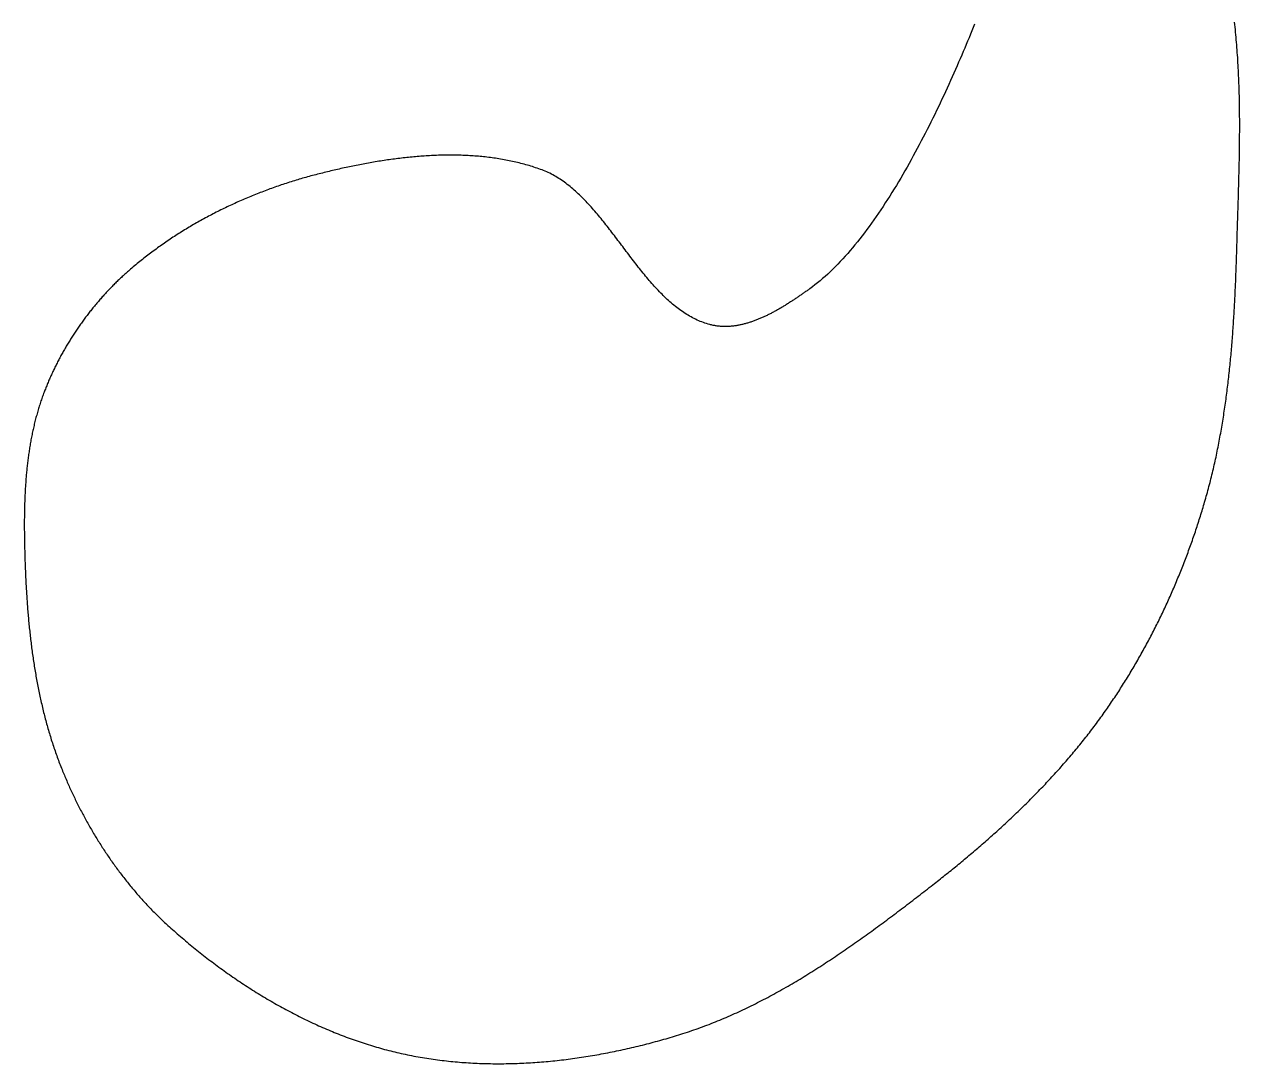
# Model space of a CAD drawing. Extents: x -91 to 271, y -72 to 72.
# Drawn here: x 33.49 to 49.97, y -48.7 to -34.6 of the extents above; entities that cross this region are included whole.
import ezdxf

# ---------------------------------------------------------------- set-up
doc = ezdxf.new("R2010")
doc.units = 0
doc.layers.get('0').update_dxf_attribs({"linetype": 'CONTINUOUS'})

# ---------------------------------------------------------------- blocks, each defined once
blk = doc.blocks.new('A$C4F693466')
at = {"color": 7}
for points in [[(4.61172, -33.7562, 0), (4.62876, -33.7499, 0), (4.64582, -33.7436, 0), (4.66291, -33.7375, 0), (4.68003, -33.7315, 0), (4.69718, -33.7255, 0), (4.71437, -33.7197, 0), (4.73158, -33.7139, 0), (4.74882, -33.7082, 0), (4.76608, -33.7027, 0), (4.78338, -33.6972, 0), (4.80071, -33.6918, 0), (4.81806, -33.6865, 0), (4.83544, -33.6813, 0), (4.85284, -33.6761, 0), (4.87028, -33.6711, 0), (4.88773, -33.6661, 0), (4.90522, -33.6613, 0), (4.92273, -33.6565, 0), (4.94026, -33.6518, 0), (4.95782, -33.6472, 0), (4.9754, -33.6427, 0), (4.99301, -33.6382, 0), (5.01064, -33.6339, 0), (5.0283, -33.6296, 0), (5.04597, -33.6254, 0), (5.06367, -33.6213, 0), (5.08139, -33.6172, 0), (5.09914, -33.6133, 0), (5.1169, -33.6094, 0), (5.13469, -33.6056, 0), (5.15249, -33.6019, 0), (5.17032, -33.5982, 0), (5.18817, -33.5946, 0), (5.20604, -33.5911, 0), (5.22392, -33.5877, 0), (5.24183, -33.5844, 0), (5.25975, -33.5811, 0), (5.27769, -33.5779, 0), (5.29565, -33.5748, 0), (5.31363, -33.5717, 0), (5.33163, -33.5687, 0), (5.34964, -33.5658, 0), (5.36767, -33.563, 0), (5.38571, -33.5602, 0), (5.40377, -33.5575, 0), (5.42185, -33.5548, 0), (5.43994, -33.5523, 0), (5.45805, -33.5497, 0), (5.47617, -33.5473, 0), (5.4943, -33.5449, 0), (5.51245, -33.5426, 0), (5.53061, -33.5403, 0), (5.54879, -33.5382, 0), (5.56697, -33.536, 0), (5.58517, -33.534, 0), (5.60339, -33.5319, 0), (5.62161, -33.53, 0), (5.63984, -33.5281, 0), (5.65809, -33.5263, 0), (5.67635, -33.5245, 0), (5.69461, -33.5228, 0), (5.71289, -33.5211, 0), (5.73117, -33.5195, 0), (5.74947, -33.518, 0), (5.76777, -33.5165, 0), (5.78609, -33.5151, 0), (5.80441, -33.5137, 0), (5.82273, -33.5124, 0), (5.84107, -33.5111, 0), (5.85941, -33.5099, 0), (5.87776, -33.5087, 0), (5.89612, -33.5076, 0), (5.91448, -33.5065, 0), (5.93284, -33.5055, 0), (5.95122, -33.5045, 0), (5.96959, -33.5036, 0), (5.98798, -33.5027, 0), (6.00636, -33.5018, 0), (6.02475, -33.501, 0), (6.04315, -33.5003, 0), (6.06154, -33.4996, 0), (6.07994, -33.4989, 0), (6.09834, -33.4983, 0), (6.11675, -33.4977, 0), (6.13515, -33.4972, 0), (6.15356, -33.4967, 0), (6.17197, -33.4963, 0), (6.19038, -33.4959, 0), (6.20879, -33.4955, 0), (6.2272, -33.4951, 0), (6.24561, -33.4949, 0), (6.26401, -33.4946, 0), (6.28242, -33.4944, 0), (6.30083, -33.4942, 0), (6.31923, -33.494, 0), (6.33763, -33.4939, 0), (6.35603, -33.4938, 0), (6.37443, -33.4938, 0), (6.39282, -33.4937, 0), (6.41121, -33.4938, 0), (6.4296, -33.4938, 0), (6.44798, -33.4939, 0), (6.46636, -33.494, 0), (6.48473, -33.4941, 0), (6.5031, -33.4943, 0), (6.52146, -33.4945, 0), (6.53982, -33.4947, 0), (6.55817, -33.4949, 0), (6.57651, -33.4952, 0), (6.59484, -33.4955, 0), (6.61317, -33.4958, 0), (6.63149, -33.4961, 0), (6.6498, -33.4965, 0), (6.66811, -33.4969, 0), (6.6864, -33.4973, 0), (6.70469, -33.4977, 0), (6.72297, -33.4982, 0), (6.74123, -33.4986, 0), (6.75949, -33.4991, 0), (6.77773, -33.4996, 0), (6.79597, -33.5001, 0), (6.81419, -33.5007, 0), (6.83241, -33.5012, 0), (6.85061, -33.5018, 0), (6.86879, -33.5024, 0), (6.88697, -33.503, 0), (6.90513, -33.5036, 0)], [(6.90513, -33.5036, 0), (6.92777, -33.5044, 0), (6.95043, -33.5052, 0), (6.97309, -33.5061, 0), (6.99576, -33.507, 0), (7.01844, -33.5079, 0), (7.04113, -33.5088, 0), (7.06383, -33.5098, 0), (7.08653, -33.5108, 0), (7.10925, -33.5119, 0), (7.13196, -33.513, 0), (7.15469, -33.5141, 0), (7.17742, -33.5153, 0), (7.20015, -33.5165, 0), (7.22289, -33.5177, 0), (7.24564, -33.5189, 0), (7.26839, -33.5203, 0), (7.29115, -33.5216, 0), (7.3139, -33.523, 0), (7.33667, -33.5244, 0), (7.35943, -33.5259, 0), (7.3822, -33.5274, 0), (7.40497, -33.5289, 0), (7.42774, -33.5305, 0), (7.45051, -33.5321, 0), (7.47329, -33.5338, 0), (7.49606, -33.5355, 0), (7.51884, -33.5372, 0), (7.54162, -33.539, 0), (7.56439, -33.5409, 0), (7.58717, -33.5427, 0), (7.60994, -33.5447, 0), (7.63271, -33.5466, 0), (7.65549, -33.5487, 0), (7.67826, -33.5507, 0), (7.70102, -33.5528, 0), (7.72379, -33.555, 0), (7.74655, -33.5572, 0), (7.76931, -33.5595, 0), (7.79206, -33.5618, 0), (7.81481, -33.5641, 0), (7.83755, -33.5665, 0), (7.86029, -33.569, 0), (7.88303, -33.5715, 0), (7.90576, -33.574, 0), (7.92848, -33.5766, 0), (7.95119, -33.5793, 0), (7.9739, -33.582, 0), (7.99661, -33.5848, 0), (8.0193, -33.5876, 0), (8.04199, -33.5905, 0), (8.06467, -33.5934, 0), (8.08734, -33.5964, 0), (8.11, -33.5994, 0), (8.13265, -33.6025, 0), (8.15529, -33.6057, 0), (8.17792, -33.6089, 0), (8.20054, -33.6122, 0), (8.22316, -33.6155, 0), (8.24575, -33.6189, 0), (8.26834, -33.6223, 0), (8.29092, -33.6258, 0), (8.31348, -33.6294, 0), (8.33603, -33.633, 0), (8.35857, -33.6367, 0), (8.3811, -33.6405, 0), (8.40361, -33.6443, 0), (8.4261, -33.6482, 0), (8.44859, -33.6521, 0), (8.47105, -33.6561, 0), (8.49351, -33.6602, 0), (8.51594, -33.6643, 0), (8.53836, -33.6685, 0), (8.56077, -33.6727, 0), (8.58316, -33.6771, 0), (8.60553, -33.6815, 0), (8.62788, -33.6859, 0), (8.65022, -33.6904, 0), (8.67253, -33.695, 0), (8.69483, -33.6997, 0), (8.71711, -33.7044, 0), (8.73937, -33.7092, 0), (8.76162, -33.7141, 0), (8.78384, -33.7191, 0), (8.80604, -33.7241, 0), (8.82822, -33.7292, 0), (8.85038, -33.7343, 0), (8.87252, -33.7395, 0), (8.89463, -33.7448, 0), (8.91673, -33.7502, 0), (8.9388, -33.7557, 0), (8.96085, -33.7612, 0), (8.98287, -33.7668, 0), (9.00488, -33.7725, 0), (9.02685, -33.7782, 0), (9.04881, -33.7841, 0), (9.07074, -33.79, 0), (9.09264, -33.7959, 0), (9.11452, -33.802, 0), (9.13637, -33.8081, 0), (9.1582, -33.8144, 0), (9.18, -33.8207, 0), (9.20177, -33.827, 0), (9.22352, -33.8335, 0), (9.24524, -33.84, 0), (9.26693, -33.8466, 0), (9.28859, -33.8533, 0), (9.31022, -33.8601, 0), (9.33183, -33.867, 0), (9.3534, -33.8739, 0), (9.37495, -33.881, 0), (9.39646, -33.8881, 0), (9.41795, -33.8953, 0), (9.4394, -33.9026, 0), (9.46082, -33.91, 0), (9.48221, -33.9174, 0), (9.50357, -33.925, 0), (9.5249, -33.9326, 0), (9.54619, -33.9403, 0), (9.56745, -33.9481, 0), (9.58868, -33.956, 0), (9.60987, -33.964, 0), (9.63103, -33.9721, 0), (9.65216, -33.9803, 0), (9.67325, -33.9885, 0), (9.6943, -33.9969, 0), (9.71532, -34.0053, 0), (9.7363, -34.0138, 0)], [(2.94057, -34.918, 0), (2.9511, -34.9059, 0), (2.96169, -34.8938, 0), (2.97234, -34.8818, 0), (2.98304, -34.8699, 0), (2.99379, -34.8579, 0), (3.00459, -34.846, 0), (3.01545, -34.8342, 0), (3.02635, -34.8224, 0), (3.03732, -34.8106, 0), (3.04833, -34.7989, 0), (3.05939, -34.7872, 0), (3.07051, -34.7755, 0), (3.08167, -34.7639, 0), (3.09289, -34.7523, 0), (3.10415, -34.7408, 0), (3.11547, -34.7293, 0), (3.12684, -34.7178, 0), (3.13825, -34.7064, 0), (3.14972, -34.695, 0), (3.16123, -34.6837, 0), (3.17279, -34.6724, 0), (3.1844, -34.6612, 0), (3.19606, -34.65, 0), (3.20776, -34.6388, 0), (3.21951, -34.6277, 0), (3.23131, -34.6166, 0), (3.24316, -34.6056, 0), (3.25505, -34.5946, 0), (3.26699, -34.5836, 0), (3.27897, -34.5727, 0), (3.291, -34.5619, 0), (3.30308, -34.5511, 0), (3.3152, -34.5403, 0), (3.32736, -34.5296, 0), (3.33957, -34.5189, 0), (3.35182, -34.5082, 0), (3.36411, -34.4977, 0), (3.37645, -34.4871, 0), (3.38883, -34.4766, 0), (3.40126, -34.4662, 0), (3.41373, -34.4558, 0), (3.42624, -34.4454, 0), (3.43879, -34.4351, 0), (3.45138, -34.4248, 0), (3.46401, -34.4146, 0), (3.47669, -34.4044, 0), (3.4894, -34.3943, 0), (3.50216, -34.3842, 0), (3.51495, -34.3742, 0), (3.52779, -34.3642, 0), (3.54066, -34.3543, 0), (3.55358, -34.3444, 0), (3.56653, -34.3345, 0), (3.57952, -34.3247, 0), (3.59255, -34.315, 0), (3.60562, -34.3053, 0), (3.61872, -34.2957, 0), (3.63187, -34.2861, 0), (3.64505, -34.2765, 0), (3.65826, -34.267, 0), (3.67151, -34.2576, 0), (3.6848, -34.2482, 0), (3.69813, -34.2389, 0), (3.71149, -34.2296, 0), (3.72488, -34.2203, 0), (3.73831, -34.2112, 0), (3.75178, -34.202, 0), (3.76528, -34.1929, 0), (3.77881, -34.1839, 0), (3.79238, -34.1749, 0), (3.80598, -34.166, 0), (3.81961, -34.1571, 0), (3.83328, -34.1483, 0), (3.84698, -34.1395, 0), (3.86071, -34.1308, 0), (3.87447, -34.1222, 0), (3.88827, -34.1135, 0), (3.90209, -34.105, 0), (3.91595, -34.0965, 0), (3.92984, -34.088, 0), (3.94376, -34.0797, 0), (3.95771, -34.0713, 0), (3.97168, -34.063, 0), (3.98569, -34.0548, 0), (3.99973, -34.0466, 0), (4.0138, -34.0385, 0), (4.02789, -34.0305, 0), (4.04201, -34.0225, 0), (4.05616, -34.0145, 0), (4.07034, -34.0066, 0), (4.08455, -33.9988, 0), (4.09878, -33.991, 0), (4.11304, -33.9833, 0), (4.12733, -33.9756, 0), (4.14164, -33.968, 0), (4.15598, -33.9605, 0), (4.17035, -33.953, 0), (4.18474, -33.9455, 0), (4.19915, -33.9382, 0), (4.21359, -33.9308, 0), (4.22806, -33.9236, 0), (4.24254, -33.9164, 0), (4.25706, -33.9093, 0), (4.27159, -33.9022, 0), (4.28615, -33.8952, 0), (4.30073, -33.8882, 0), (4.31534, -33.8813, 0), (4.32997, -33.8745, 0), (4.34461, -33.8677, 0), (4.35929, -33.861, 0), (4.37398, -33.8543, 0), (4.38869, -33.8477, 0), (4.40342, -33.8412, 0), (4.41818, -33.8347, 0), (4.43295, -33.8283, 0), (4.44775, -33.8219, 0), (4.46256, -33.8156, 0), (4.4774, -33.8094, 0), (4.49225, -33.8032, 0), (4.50712, -33.7971, 0), (4.52201, -33.7911, 0), (4.53692, -33.7851, 0), (4.55185, -33.7792, 0), (4.56679, -33.7734, 0), (4.58175, -33.7676, 0), (4.59673, -33.7619, 0), (4.61172, -33.7562, 0)], [(9.7363, -34.0138, 0), (9.75474, -34.0214, 0), (9.77317, -34.029, 0), (9.79158, -34.0367, 0), (9.80997, -34.0445, 0), (9.82835, -34.0523, 0), (9.84672, -34.0602, 0), (9.86507, -34.0681, 0), (9.8834, -34.0761, 0), (9.90171, -34.0842, 0), (9.92001, -34.0923, 0), (9.93829, -34.1005, 0), (9.95655, -34.1087, 0), (9.97479, -34.117, 0), (9.99301, -34.1254, 0), (10.0112, -34.1338, 0), (10.0294, -34.1423, 0), (10.0476, -34.1508, 0), (10.0657, -34.1594, 0), (10.0838, -34.168, 0), (10.1019, -34.1767, 0), (10.12, -34.1855, 0), (10.1381, -34.1943, 0), (10.1561, -34.2032, 0), (10.1741, -34.2122, 0), (10.1921, -34.2212, 0), (10.21, -34.2303, 0), (10.228, -34.2394, 0), (10.2459, -34.2486, 0), (10.2638, -34.2578, 0), (10.2816, -34.2671, 0), (10.2995, -34.2765, 0), (10.3173, -34.2859, 0), (10.3351, -34.2954, 0), (10.3528, -34.3049, 0), (10.3705, -34.3145, 0), (10.3882, -34.3241, 0), (10.4059, -34.3338, 0), (10.4236, -34.3436, 0), (10.4412, -34.3534, 0), (10.4587, -34.3633, 0), (10.4763, -34.3733, 0), (10.4938, -34.3833, 0), (10.5113, -34.3933, 0), (10.5288, -34.4034, 0), (10.5462, -34.4136, 0), (10.5636, -34.4238, 0), (10.5809, -34.4341, 0), (10.5983, -34.4445, 0), (10.6156, -34.4549, 0), (10.6328, -34.4653, 0), (10.6501, -34.4759, 0), (10.6672, -34.4864, 0), (10.6844, -34.4971, 0), (10.7015, -34.5078, 0), (10.7186, -34.5185, 0), (10.7357, -34.5293, 0), (10.7527, -34.5402, 0), (10.7697, -34.5511, 0), (10.7866, -34.5621, 0), (10.8035, -34.5731, 0), (10.8203, -34.5842, 0), (10.8372, -34.5954, 0), (10.854, -34.6066, 0), (10.8707, -34.6178, 0), (10.8874, -34.6292, 0), (10.9041, -34.6405, 0), (10.9207, -34.652, 0), (10.9373, -34.6635, 0), (10.9538, -34.675, 0), (10.9703, -34.6866, 0), (10.9868, -34.6983, 0), (11.0032, -34.71, 0), (11.0195, -34.7218, 0), (11.0359, -34.7336, 0), (11.0521, -34.7455, 0), (11.0684, -34.7574, 0), (11.0846, -34.7694, 0), (11.1007, -34.7815, 0), (11.1168, -34.7936, 0), (11.1329, -34.8058, 0), (11.1489, -34.818, 0), (11.1648, -34.8303, 0), (11.1807, -34.8426, 0), (11.1966, -34.855, 0), (11.2124, -34.8675, 0), (11.2282, -34.88, 0), (11.2439, -34.8925, 0), (11.2596, -34.9051, 0), (11.2752, -34.9178, 0), (11.2908, -34.9305, 0), (11.3063, -34.9433, 0), (11.3218, -34.9561, 0), (11.3372, -34.969, 0), (11.3525, -34.982, 0), (11.3678, -34.995, 0), (11.3831, -35.008, 0), (11.3983, -35.0212, 0), (11.4135, -35.0343, 0), (11.4286, -35.0476, 0), (11.4436, -35.0608, 0), (11.4586, -35.0742, 0), (11.4735, -35.0876, 0), (11.4884, -35.101, 0), (11.5032, -35.1145, 0), (11.518, -35.1281, 0), (11.5327, -35.1417, 0), (11.5474, -35.1553, 0), (11.5619, -35.169, 0), (11.5765, -35.1828, 0), (11.591, -35.1966, 0), (11.6054, -35.2105, 0), (11.6197, -35.2245, 0), (11.634, -35.2384, 0), (11.6483, -35.2525, 0), (11.6624, -35.2666, 0), (11.6766, -35.2807, 0), (11.6906, -35.295, 0), (11.7046, -35.3092, 0), (11.7185, -35.3235, 0), (11.7324, -35.3379, 0), (11.7462, -35.3523, 0), (11.76, -35.3668, 0), (11.7736, -35.3813, 0), (11.7873, -35.3959, 0), (11.8008, -35.4106, 0), (11.8143, -35.4252, 0), (11.8277, -35.44, 0)], [(1.6217, -37.5355, 0), (1.62727, -37.5131, 0), (1.63291, -37.4907, 0), (1.63863, -37.4684, 0), (1.64443, -37.446, 0), (1.65031, -37.4236, 0), (1.65627, -37.4012, 0), (1.6623, -37.3789, 0), (1.66841, -37.3565, 0), (1.6746, -37.3342, 0), (1.68087, -37.3119, 0), (1.68721, -37.2896, 0), (1.69364, -37.2673, 0), (1.70014, -37.245, 0), (1.70672, -37.2227, 0), (1.71337, -37.2004, 0), (1.72011, -37.1782, 0), (1.72692, -37.156, 0), (1.73381, -37.1337, 0), (1.74078, -37.1115, 0), (1.74782, -37.0893, 0), (1.75495, -37.0672, 0), (1.76215, -37.045, 0), (1.76942, -37.0229, 0), (1.77678, -37.0008, 0), (1.78421, -36.9787, 0), (1.79172, -36.9566, 0), (1.7993, -36.9346, 0), (1.80697, -36.9125, 0), (1.81471, -36.8905, 0), (1.82253, -36.8685, 0), (1.83042, -36.8465, 0), (1.83839, -36.8246, 0), (1.84644, -36.8027, 0), (1.85457, -36.7808, 0), (1.86277, -36.7589, 0), (1.87105, -36.737, 0), (1.87941, -36.7152, 0), (1.88784, -36.6934, 0), (1.89635, -36.6716, 0), (1.90494, -36.6499, 0), (1.9136, -36.6281, 0), (1.92234, -36.6064, 0), (1.93116, -36.5848, 0), (1.94005, -36.5631, 0), (1.94902, -36.5415, 0), (1.95806, -36.5199, 0), (1.96719, -36.4984, 0), (1.97638, -36.4769, 0), (1.98566, -36.4554, 0), (1.99501, -36.4339, 0), (2.00444, -36.4125, 0), (2.01394, -36.3911, 0), (2.02352, -36.3698, 0), (2.03317, -36.3484, 0), (2.04291, -36.3271, 0), (2.05271, -36.3059, 0), (2.0626, -36.2847, 0), (2.07256, -36.2635, 0), (2.08259, -36.2423, 0), (2.0927, -36.2212, 0), (2.10289, -36.2002, 0), (2.11315, -36.1791, 0), (2.12349, -36.1581, 0), (2.1339, -36.1372, 0), (2.14439, -36.1162, 0), (2.15496, -36.0954, 0), (2.1656, -36.0745, 0), (2.17631, -36.0537, 0), (2.1871, -36.033, 0), (2.19797, -36.0123, 0), (2.20891, -35.9916, 0), (2.21993, -35.971, 0), (2.23102, -35.9504, 0), (2.24219, -35.9298, 0), (2.25343, -35.9094, 0), (2.26475, -35.8889, 0), (2.27614, -35.8685, 0), (2.28761, -35.8481, 0), (2.29915, -35.8278, 0), (2.31077, -35.8076, 0), (2.32247, -35.7874, 0), (2.33423, -35.7672, 0), (2.34608, -35.7471, 0), (2.35799, -35.727, 0), (2.36999, -35.707, 0), (2.38205, -35.687, 0), (2.39419, -35.6671, 0), (2.40641, -35.6472, 0), (2.4187, -35.6274, 0), (2.43107, -35.6076, 0), (2.44351, -35.5879, 0), (2.45602, -35.5683, 0), (2.46861, -35.5487, 0), (2.48127, -35.5291, 0), (2.49401, -35.5096, 0), (2.50682, -35.4902, 0), (2.5197, -35.4708, 0), (2.53266, -35.4515, 0), (2.5457, -35.4322, 0), (2.55881, -35.413, 0), (2.57199, -35.3939, 0), (2.58524, -35.3748, 0), (2.59857, -35.3557, 0), (2.61198, -35.3368, 0), (2.62546, -35.3178, 0), (2.63901, -35.299, 0), (2.65263, -35.2802, 0), (2.66633, -35.2615, 0), (2.6801, -35.2428, 0), (2.69395, -35.2242, 0), (2.70787, -35.2056, 0), (2.72186, -35.1872, 0), (2.73593, -35.1687, 0), (2.75007, -35.1504, 0), (2.76429, -35.1321, 0), (2.77857, -35.1139, 0), (2.79294, -35.0957, 0), (2.80737, -35.0777, 0), (2.82188, -35.0596, 0), (2.83646, -35.0417, 0), (2.85111, -35.0238, 0), (2.86584, -35.006, 0), (2.88064, -34.9882, 0), (2.89551, -34.9706, 0), (2.91046, -34.953, 0), (2.92548, -34.9354, 0), (2.94057, -34.918, 0)], [(11.8277, -35.44, 0), (11.8469, -35.4612, 0), (11.866, -35.4826, 0), (11.8851, -35.504, 0), (11.9041, -35.5254, 0), (11.9231, -35.547, 0), (11.942, -35.5686, 0), (11.9609, -35.5903, 0), (11.9797, -35.6121, 0), (11.9984, -35.634, 0), (12.0171, -35.6559, 0), (12.0357, -35.6779, 0), (12.0542, -35.7, 0), (12.0727, -35.7221, 0), (12.0912, -35.7443, 0), (12.1095, -35.7666, 0), (12.1278, -35.789, 0), (12.1461, -35.8114, 0), (12.1642, -35.834, 0), (12.1823, -35.8565, 0), (12.2004, -35.8792, 0), (12.2183, -35.9019, 0), (12.2362, -35.9247, 0), (12.254, -35.9476, 0), (12.2718, -35.9705, 0), (12.2895, -35.9935, 0), (12.3071, -36.0166, 0), (12.3246, -36.0397, 0), (12.3421, -36.0629, 0), (12.3595, -36.0862, 0), (12.3768, -36.1095, 0), (12.394, -36.1329, 0), (12.4112, -36.1564, 0), (12.4282, -36.18, 0), (12.4452, -36.2036, 0), (12.4622, -36.2272, 0), (12.479, -36.251, 0), (12.4958, -36.2748, 0), (12.5124, -36.2986, 0), (12.529, -36.3225, 0), (12.5455, -36.3465, 0), (12.562, -36.3706, 0), (12.5783, -36.3947, 0), (12.5945, -36.4189, 0), (12.6107, -36.4431, 0), (12.6268, -36.4674, 0), (12.6428, -36.4918, 0), (12.6587, -36.5162, 0), (12.6745, -36.5406, 0), (12.6902, -36.5652, 0), (12.7058, -36.5898, 0), (12.7214, -36.6144, 0), (12.7368, -36.6391, 0), (12.7522, -36.6639, 0), (12.7674, -36.6887, 0), (12.7826, -36.7136, 0), (12.7976, -36.7386, 0), (12.8126, -36.7635, 0), (12.8274, -36.7886, 0), (12.8422, -36.8137, 0), (12.8569, -36.8389, 0), (12.8714, -36.8641, 0), (12.8859, -36.8894, 0), (12.9003, -36.9147, 0), (12.9145, -36.9401, 0), (12.9287, -36.9655, 0), (12.9427, -36.991, 0), (12.9567, -37.0165, 0), (12.9705, -37.0421, 0), (12.9843, -37.0677, 0), (12.9979, -37.0934, 0), (13.0114, -37.1192, 0), (13.0248, -37.145, 0), (13.0381, -37.1708, 0), (13.0513, -37.1967, 0), (13.0644, -37.2226, 0), (13.0773, -37.2486, 0), (13.0902, -37.2747, 0), (13.1029, -37.3008, 0), (13.1155, -37.3269, 0), (13.128, -37.3531, 0), (13.1404, -37.3793, 0), (13.1527, -37.4056, 0), (13.1649, -37.4319, 0), (13.1769, -37.4583, 0), (13.1888, -37.4847, 0), (13.2006, -37.5111, 0), (13.2123, -37.5376, 0), (13.2238, -37.5642, 0), (13.2353, -37.5907, 0), (13.2466, -37.6174, 0), (13.2577, -37.6441, 0), (13.2688, -37.6708, 0), (13.2797, -37.6975, 0), (13.2905, -37.7243, 0), (13.3012, -37.7512, 0), (13.3118, -37.778, 0), (13.3222, -37.805, 0), (13.3325, -37.8319, 0), (13.3426, -37.8589, 0), (13.3527, -37.886, 0), (13.3626, -37.9131, 0), (13.3723, -37.9402, 0), (13.3819, -37.9673, 0), (13.3914, -37.9945, 0), (13.4008, -38.0218, 0), (13.41, -38.049, 0), (13.4191, -38.0763, 0), (13.428, -38.1037, 0), (13.4369, -38.1311, 0), (13.4455, -38.1585, 0), (13.4541, -38.1859, 0), (13.4624, -38.2134, 0), (13.4707, -38.2409, 0), (13.4788, -38.2685, 0), (13.4867, -38.2961, 0), (13.4946, -38.3237, 0), (13.5022, -38.3513, 0), (13.5098, -38.379, 0), (13.5171, -38.4067, 0), (13.5244, -38.4345, 0), (13.5315, -38.4623, 0), (13.5384, -38.4901, 0), (13.5452, -38.5179, 0), (13.5518, -38.5458, 0), (13.5583, -38.5737, 0), (13.5646, -38.6016, 0), (13.5708, -38.6295, 0)], [(1.57213, -40.4928, 0), (1.56444, -40.4709, 0), (1.55692, -40.4488, 0), (1.54958, -40.4268, 0), (1.54241, -40.4046, 0), (1.53541, -40.3825, 0), (1.52859, -40.3602, 0), (1.52193, -40.338, 0), (1.51543, -40.3156, 0), (1.50911, -40.2933, 0), (1.50295, -40.2709, 0), (1.49696, -40.2484, 0), (1.49112, -40.2259, 0), (1.48546, -40.2034, 0), (1.47995, -40.1808, 0), (1.4746, -40.1581, 0), (1.46941, -40.1355, 0), (1.46438, -40.1127, 0), (1.45951, -40.09, 0), (1.45479, -40.0672, 0), (1.45022, -40.0444, 0), (1.44581, -40.0215, 0), (1.44155, -39.9986, 0), (1.43745, -39.9756, 0), (1.43349, -39.9527, 0), (1.42968, -39.9296, 0), (1.42602, -39.9066, 0), (1.42251, -39.8835, 0), (1.41914, -39.8604, 0), (1.41592, -39.8373, 0), (1.41284, -39.8141, 0), (1.4099, -39.7909, 0), (1.4071, -39.7676, 0), (1.40444, -39.7444, 0), (1.40193, -39.7211, 0), (1.39955, -39.6978, 0), (1.3973, -39.6744, 0), (1.3952, -39.651, 0), (1.39322, -39.6276, 0), (1.39139, -39.6042, 0), (1.38968, -39.5808, 0), (1.3881, -39.5573, 0), (1.38666, -39.5338, 0), (1.38534, -39.5103, 0), (1.38415, -39.4868, 0), (1.38309, -39.4632, 0), (1.38215, -39.4396, 0), (1.38134, -39.416, 0), (1.38065, -39.3924, 0), (1.38009, -39.3688, 0), (1.37964, -39.3452, 0), (1.37932, -39.3215, 0), (1.37911, -39.2978, 0), (1.37902, -39.2741, 0), (1.37905, -39.2504, 0), (1.3792, -39.2267, 0), (1.37946, -39.203, 0), (1.37983, -39.1793, 0), (1.38031, -39.1555, 0), (1.38091, -39.1318, 0), (1.38162, -39.108, 0), (1.38243, -39.0842, 0), (1.38336, -39.0605, 0), (1.38439, -39.0367, 0), (1.38552, -39.0129, 0), (1.38676, -38.9891, 0), (1.38811, -38.9653, 0), (1.38955, -38.9415, 0), (1.3911, -38.9177, 0), (1.39275, -38.8939, 0), (1.3945, -38.8701, 0), (1.39634, -38.8463, 0), (1.39828, -38.8225, 0), (1.40032, -38.7987, 0), (1.40245, -38.7749, 0), (1.40468, -38.7511, 0), (1.40699, -38.7273, 0), (1.4094, -38.7035, 0), (1.4119, -38.6797, 0), (1.41449, -38.6559, 0), (1.41717, -38.6321, 0), (1.41993, -38.6083, 0), (1.42278, -38.5846, 0), (1.42571, -38.5608, 0), (1.42873, -38.5371, 0), (1.43183, -38.5134, 0), (1.43501, -38.4896, 0), (1.43827, -38.4659, 0), (1.44161, -38.4422, 0), (1.44503, -38.4185, 0), (1.44852, -38.3949, 0), (1.45209, -38.3712, 0), (1.45573, -38.3476, 0), (1.45945, -38.3239, 0), (1.46324, -38.3003, 0), (1.46711, -38.2767, 0), (1.47104, -38.2532, 0), (1.47504, -38.2296, 0), (1.47911, -38.2061, 0), (1.48325, -38.1826, 0), (1.48745, -38.1591, 0), (1.49171, -38.1356, 0), (1.49604, -38.1121, 0), (1.50044, -38.0887, 0), (1.50489, -38.0653, 0), (1.50941, -38.0419, 0), (1.51398, -38.0186, 0), (1.51861, -37.9953, 0), (1.5233, -37.972, 0), (1.52804, -37.9487, 0), (1.53284, -37.9255, 0), (1.53769, -37.9023, 0), (1.5426, -37.8791, 0), (1.54755, -37.8559, 0), (1.55256, -37.8328, 0), (1.55761, -37.8097, 0), (1.56272, -37.7867, 0), (1.56787, -37.7637, 0), (1.57306, -37.7407, 0), (1.5783, -37.7177, 0), (1.58359, -37.6948, 0), (1.58892, -37.672, 0), (1.59428, -37.6491, 0), (1.59969, -37.6263, 0), (1.60514, -37.6036, 0), (1.61062, -37.5809, 0), (1.61615, -37.5582, 0), (1.6217, -37.5355, 0)], [(13.5708, -38.6295, 0), (13.5771, -38.6586, 0), (13.5831, -38.6877, 0), (13.5891, -38.7168, 0), (13.5949, -38.746, 0), (13.6005, -38.7752, 0), (13.606, -38.8045, 0), (13.6113, -38.8337, 0), (13.6164, -38.8631, 0), (13.6214, -38.8924, 0), (13.6263, -38.9218, 0), (13.631, -38.9512, 0), (13.6355, -38.9806, 0), (13.6399, -39.0101, 0), (13.6442, -39.0396, 0), (13.6483, -39.0692, 0), (13.6522, -39.0987, 0), (13.656, -39.1283, 0), (13.6597, -39.1579, 0), (13.6632, -39.1876, 0), (13.6665, -39.2173, 0), (13.6697, -39.247, 0), (13.6728, -39.2767, 0), (13.6757, -39.3064, 0), (13.6785, -39.3362, 0), (13.6811, -39.366, 0), (13.6836, -39.3958, 0), (13.686, -39.4257, 0), (13.6882, -39.4555, 0), (13.6902, -39.4854, 0), (13.6921, -39.5153, 0), (13.6939, -39.5452, 0), (13.6956, -39.5751, 0), (13.6971, -39.6051, 0), (13.6984, -39.6351, 0), (13.6996, -39.665, 0), (13.7007, -39.695, 0), (13.7017, -39.725, 0), (13.7025, -39.7551, 0), (13.7032, -39.7851, 0), (13.7037, -39.8151, 0), (13.7041, -39.8452, 0), (13.7044, -39.8753, 0), (13.7045, -39.9054, 0), (13.7045, -39.9354, 0), (13.7044, -39.9655, 0), (13.7042, -39.9956, 0), (13.7038, -40.0258, 0), (13.7033, -40.0559, 0), (13.7026, -40.086, 0), (13.7018, -40.1161, 0), (13.7009, -40.1463, 0), (13.6999, -40.1764, 0), (13.6988, -40.2065, 0), (13.6975, -40.2367, 0), (13.6961, -40.2668, 0), (13.6946, -40.297, 0), (13.6929, -40.3271, 0), (13.6911, -40.3573, 0), (13.6892, -40.3874, 0), (13.6872, -40.4175, 0), (13.6851, -40.4477, 0), (13.6828, -40.4778, 0), (13.6804, -40.5079, 0), (13.6779, -40.5381, 0), (13.6753, -40.5682, 0), (13.6725, -40.5983, 0), (13.6697, -40.6284, 0), (13.6667, -40.6585, 0), (13.6636, -40.6886, 0), (13.6604, -40.7187, 0), (13.657, -40.7488, 0), (13.6536, -40.7788, 0), (13.65, -40.8089, 0), (13.6463, -40.8389, 0), (13.6426, -40.8689, 0), (13.6387, -40.8989, 0), (13.6346, -40.9289, 0), (13.6305, -40.9589, 0), (13.6263, -40.9889, 0), (13.6219, -41.0188, 0), (13.6175, -41.0488, 0), (13.6129, -41.0787, 0), (13.6083, -41.1086, 0), (13.6035, -41.1385, 0), (13.5986, -41.1683, 0), (13.5936, -41.1982, 0), (13.5885, -41.228, 0), (13.5833, -41.2578, 0), (13.578, -41.2876, 0), (13.5726, -41.3173, 0), (13.5671, -41.347, 0), (13.5614, -41.3767, 0), (13.5557, -41.4064, 0), (13.5499, -41.4361, 0), (13.544, -41.4657, 0), (13.538, -41.4953, 0), (13.5318, -41.5249, 0), (13.5256, -41.5544, 0), (13.5193, -41.5839, 0), (13.5129, -41.6134, 0), (13.5064, -41.6428, 0), (13.4997, -41.6722, 0), (13.493, -41.7016, 0), (13.4862, -41.731, 0), (13.4793, -41.7603, 0), (13.4723, -41.7896, 0), (13.4653, -41.8188, 0), (13.4581, -41.848, 0), (13.4508, -41.8772, 0), (13.4434, -41.9064, 0), (13.436, -41.9355, 0), (13.4284, -41.9645, 0), (13.4208, -41.9936, 0), (13.4131, -42.0225, 0), (13.4053, -42.0515, 0), (13.3974, -42.0804, 0), (13.3894, -42.1092, 0), (13.3813, -42.138, 0), (13.3731, -42.1668, 0), (13.3649, -42.1955, 0), (13.3566, -42.2242, 0), (13.3481, -42.2529, 0), (13.3396, -42.2815, 0), (13.3311, -42.31, 0), (13.3224, -42.3385, 0), (13.3137, -42.3669, 0), (13.3048, -42.3953, 0)], [(3.67791, -42.7893, 0), (3.67177, -42.7672, 0), (3.66517, -42.7452, 0), (3.6581, -42.7235, 0), (3.65057, -42.7019, 0), (3.6426, -42.6805, 0), (3.63419, -42.6593, 0), (3.62535, -42.6382, 0), (3.61608, -42.6173, 0), (3.60639, -42.5966, 0), (3.59629, -42.576, 0), (3.58579, -42.5556, 0), (3.57489, -42.5354, 0), (3.5636, -42.5153, 0), (3.55193, -42.4953, 0), (3.53988, -42.4755, 0), (3.52747, -42.4558, 0), (3.5147, -42.4363, 0), (3.50157, -42.4169, 0), (3.4881, -42.3977, 0), (3.47429, -42.3785, 0), (3.46015, -42.3596, 0), (3.44569, -42.3407, 0), (3.43091, -42.3219, 0), (3.41582, -42.3033, 0), (3.40043, -42.2848, 0), (3.38474, -42.2664, 0), (3.36877, -42.2481, 0), (3.35251, -42.23, 0), (3.33599, -42.2119, 0), (3.3192, -42.194, 0), (3.30215, -42.1761, 0), (3.28485, -42.1583, 0), (3.26731, -42.1407, 0), (3.24953, -42.1231, 0), (3.23152, -42.1056, 0), (3.21329, -42.0882, 0), (3.19484, -42.0709, 0), (3.17619, -42.0536, 0), (3.15734, -42.0365, 0), (3.1383, -42.0194, 0), (3.11907, -42.0024, 0), (3.09966, -41.9854, 0), (3.08009, -41.9686, 0), (3.06034, -41.9517, 0), (3.04045, -41.935, 0), (3.0204, -41.9183, 0), (3.00022, -41.9016, 0), (2.97989, -41.885, 0), (2.95945, -41.8685, 0), (2.93888, -41.852, 0), (2.9182, -41.8355, 0), (2.89741, -41.8191, 0), (2.87653, -41.8028, 0), (2.85556, -41.7864, 0), (2.8345, -41.7701, 0), (2.81337, -41.7538, 0), (2.79217, -41.7376, 0), (2.7709, -41.7213, 0), (2.74959, -41.7051, 0), (2.72822, -41.6889, 0), (2.70682, -41.6727, 0), (2.68539, -41.6566, 0), (2.66393, -41.6404, 0), (2.64245, -41.6242, 0), (2.62096, -41.6081, 0), (2.59947, -41.5919, 0), (2.57798, -41.5758, 0), (2.55651, -41.5596, 0), (2.53505, -41.5434, 0), (2.51362, -41.5273, 0), (2.49223, -41.5111, 0), (2.47087, -41.4948, 0), (2.44956, -41.4786, 0), (2.42831, -41.4624, 0), (2.40712, -41.4461, 0), (2.386, -41.4298, 0), (2.36495, -41.4134, 0), (2.344, -41.397, 0), (2.32313, -41.3806, 0), (2.30236, -41.3642, 0), (2.2817, -41.3477, 0), (2.26115, -41.3311, 0), (2.24072, -41.3145, 0), (2.22042, -41.2979, 0), (2.20026, -41.2812, 0), (2.18024, -41.2644, 0), (2.16036, -41.2476, 0), (2.14065, -41.2307, 0), (2.1211, -41.2138, 0), (2.10172, -41.1968, 0), (2.08252, -41.1797, 0), (2.06351, -41.1625, 0), (2.04469, -41.1453, 0), (2.02607, -41.128, 0), (2.00767, -41.1106, 0), (1.98947, -41.0931, 0), (1.9715, -41.0755, 0), (1.95376, -41.0579, 0), (1.93626, -41.0401, 0), (1.919, -41.0223, 0), (1.90199, -41.0043, 0), (1.88524, -40.9862, 0), (1.86876, -40.9681, 0), (1.85255, -40.9498, 0), (1.83663, -40.9314, 0), (1.82099, -40.9129, 0), (1.80565, -40.8943, 0), (1.79061, -40.8755, 0), (1.77588, -40.8567, 0), (1.76147, -40.8377, 0), (1.74738, -40.8186, 0), (1.73363, -40.7993, 0), (1.72021, -40.7799, 0), (1.70715, -40.7604, 0), (1.69443, -40.7408, 0), (1.68208, -40.721, 0), (1.6701, -40.701, 0), (1.65849, -40.6809, 0), (1.64726, -40.6607, 0), (1.63643, -40.6403, 0), (1.62599, -40.6197, 0), (1.61596, -40.599, 0), (1.60634, -40.5781, 0), (1.59714, -40.557, 0), (1.58836, -40.5358, 0), (1.58002, -40.5144, 0), (1.57213, -40.4928, 0)], [(13.3048, -42.3953, 0), (13.2954, -42.4252, 0), (13.2858, -42.455, 0), (13.2761, -42.4847, 0), (13.2662, -42.5144, 0), (13.2562, -42.544, 0), (13.246, -42.5735, 0), (13.2357, -42.603, 0), (13.2252, -42.6325, 0), (13.2146, -42.6619, 0), (13.2038, -42.6912, 0), (13.1929, -42.7205, 0), (13.1818, -42.7497, 0), (13.1706, -42.7789, 0), (13.1593, -42.808, 0), (13.1478, -42.837, 0), (13.1362, -42.866, 0), (13.1244, -42.895, 0), (13.1125, -42.9239, 0), (13.1005, -42.9527, 0), (13.0883, -42.9815, 0), (13.076, -43.0103, 0), (13.0636, -43.039, 0), (13.051, -43.0676, 0), (13.0383, -43.0962, 0), (13.0255, -43.1247, 0), (13.0126, -43.1532, 0), (12.9995, -43.1816, 0), (12.9863, -43.21, 0), (12.973, -43.2383, 0), (12.9596, -43.2666, 0), (12.946, -43.2948, 0), (12.9324, -43.323, 0), (12.9186, -43.3511, 0), (12.9047, -43.3792, 0), (12.8906, -43.4073, 0), (12.8765, -43.4352, 0), (12.8623, -43.4632, 0), (12.8479, -43.4911, 0), (12.8334, -43.5189, 0), (12.8189, -43.5467, 0), (12.8042, -43.5744, 0), (12.7894, -43.6021, 0), (12.7745, -43.6298, 0), (12.7595, -43.6574, 0), (12.7444, -43.685, 0), (12.7292, -43.7125, 0), (12.7139, -43.7399, 0), (12.6985, -43.7674, 0), (12.683, -43.7947, 0), (12.6674, -43.8221, 0), (12.6518, -43.8494, 0), (12.636, -43.8766, 0), (12.6201, -43.9038, 0), (12.6041, -43.931, 0), (12.5881, -43.9581, 0), (12.572, -43.9851, 0), (12.5557, -44.0122, 0), (12.5394, -44.0392, 0), (12.523, -44.0661, 0), (12.5065, -44.093, 0), (12.49, -44.1199, 0), (12.4733, -44.1467, 0), (12.4566, -44.1735, 0), (12.4398, -44.2002, 0), (12.4229, -44.2269, 0), (12.4059, -44.2535, 0), (12.3889, -44.2801, 0), (12.3718, -44.3067, 0), (12.3546, -44.3333, 0), (12.3374, -44.3597, 0), (12.3201, -44.3862, 0), (12.3027, -44.4126, 0), (12.2852, -44.439, 0), (12.2677, -44.4653, 0), (12.2501, -44.4916, 0), (12.2324, -44.5179, 0), (12.2147, -44.5441, 0), (12.197, -44.5703, 0), (12.1791, -44.5965, 0), (12.1612, -44.6226, 0), (12.1433, -44.6486, 0), (12.1253, -44.6747, 0), (12.1072, -44.7007, 0), (12.0891, -44.7267, 0), (12.0709, -44.7526, 0), (12.0527, -44.7785, 0), (12.0344, -44.8044, 0), (12.0161, -44.8302, 0), (11.9978, -44.856, 0), (11.9794, -44.8817, 0), (11.9609, -44.9075, 0), (11.9424, -44.9332, 0), (11.9239, -44.9588, 0), (11.9053, -44.9845, 0), (11.8867, -45.0101, 0), (11.868, -45.0356, 0), (11.8493, -45.0611, 0), (11.8306, -45.0866, 0), (11.8118, -45.1121, 0), (11.793, -45.1375, 0), (11.7741, -45.1629, 0), (11.7553, -45.1883, 0), (11.7364, -45.2137, 0), (11.7175, -45.239, 0), (11.6985, -45.2643, 0), (11.6795, -45.2895, 0), (11.6605, -45.3147, 0), (11.6415, -45.3399, 0), (11.6224, -45.3651, 0), (11.6034, -45.3902, 0), (11.5843, -45.4153, 0), (11.5652, -45.4404, 0), (11.546, -45.4655, 0), (11.5269, -45.4905, 0), (11.5077, -45.5155, 0), (11.4886, -45.5404, 0), (11.4694, -45.5654, 0), (11.4502, -45.5903, 0), (11.431, -45.6152, 0), (11.4117, -45.6401, 0), (11.3925, -45.6649, 0), (11.3733, -45.6897, 0), (11.3541, -45.7145, 0), (11.3348, -45.7392, 0), (11.3156, -45.764, 0), (11.2963, -45.7887, 0), (11.2771, -45.8134, 0)], [(3.19156, -44.1444, 0), (3.19816, -44.1351, 0), (3.20477, -44.1259, 0), (3.2114, -44.1165, 0), (3.21805, -44.1072, 0), (3.22471, -44.0978, 0), (3.23138, -44.0883, 0), (3.23806, -44.0788, 0), (3.24475, -44.0693, 0), (3.25144, -44.0598, 0), (3.25815, -44.0502, 0), (3.26485, -44.0405, 0), (3.27156, -44.0309, 0), (3.27828, -44.0212, 0), (3.28499, -44.0114, 0), (3.2917, -44.0016, 0), (3.29841, -43.9918, 0), (3.30511, -43.982, 0), (3.31181, -43.9721, 0), (3.3185, -43.9622, 0), (3.32518, -43.9523, 0), (3.33185, -43.9423, 0), (3.33851, -43.9323, 0), (3.34515, -43.9222, 0), (3.35178, -43.9122, 0), (3.3584, -43.9021, 0), (3.365, -43.8919, 0), (3.37157, -43.8818, 0), (3.37813, -43.8716, 0), (3.38467, -43.8614, 0), (3.39118, -43.8511, 0), (3.39766, -43.8408, 0), (3.40412, -43.8305, 0), (3.41055, -43.8202, 0), (3.41696, -43.8098, 0), (3.42333, -43.7995, 0), (3.42966, -43.789, 0), (3.43597, -43.7786, 0), (3.44224, -43.7682, 0), (3.44847, -43.7577, 0), (3.45466, -43.7472, 0), (3.46081, -43.7366, 0), (3.46693, -43.7261, 0), (3.47299, -43.7155, 0), (3.47902, -43.7049, 0), (3.485, -43.6943, 0), (3.49093, -43.6836, 0), (3.49681, -43.673, 0), (3.50264, -43.6623, 0), (3.50842, -43.6516, 0), (3.51415, -43.6408, 0), (3.51982, -43.6301, 0), (3.52544, -43.6193, 0), (3.531, -43.6085, 0), (3.53649, -43.5977, 0), (3.54193, -43.5869, 0), (3.54731, -43.5761, 0), (3.55262, -43.5652, 0), (3.55787, -43.5543, 0), (3.56305, -43.5435, 0), (3.56816, -43.5326, 0), (3.5732, -43.5216, 0), (3.57818, -43.5107, 0), (3.58307, -43.4998, 0), (3.5879, -43.4888, 0), (3.59265, -43.4778, 0), (3.59732, -43.4668, 0), (3.60192, -43.4558, 0), (3.60643, -43.4448, 0), (3.61086, -43.4338, 0), (3.61521, -43.4228, 0), (3.61948, -43.4117, 0), (3.62366, -43.4007, 0), (3.62775, -43.3896, 0), (3.63175, -43.3785, 0), (3.63567, -43.3674, 0), (3.63949, -43.3564, 0), (3.64322, -43.3453, 0), (3.64685, -43.3341, 0), (3.65038, -43.323, 0), (3.65382, -43.3119, 0), (3.65716, -43.3008, 0), (3.6604, -43.2896, 0), (3.66354, -43.2785, 0), (3.66657, -43.2674, 0), (3.6695, -43.2562, 0), (3.67232, -43.245, 0), (3.67504, -43.2339, 0), (3.67764, -43.2227, 0), (3.68013, -43.2116, 0), (3.68251, -43.2004, 0), (3.68478, -43.1892, 0), (3.68693, -43.178, 0), (3.68896, -43.1669, 0), (3.69088, -43.1557, 0), (3.69267, -43.1445, 0), (3.69435, -43.1334, 0), (3.6959, -43.1222, 0), (3.69732, -43.111, 0), (3.69862, -43.0998, 0), (3.6998, -43.0887, 0), (3.70084, -43.0775, 0), (3.70176, -43.0663, 0), (3.70254, -43.0552, 0), (3.70319, -43.044, 0), (3.7037, -43.0328, 0), (3.70408, -43.0217, 0), (3.70432, -43.0106, 0), (3.70442, -42.9994, 0), (3.70438, -42.9883, 0), (3.7042, -42.9771, 0), (3.70387, -42.966, 0), (3.7034, -42.9549, 0), (3.70278, -42.9438, 0), (3.70202, -42.9327, 0), (3.7011, -42.9216, 0), (3.70004, -42.9105, 0), (3.69882, -42.8994, 0), (3.69744, -42.8884, 0), (3.69591, -42.8773, 0), (3.69423, -42.8663, 0), (3.69239, -42.8552, 0), (3.69038, -42.8442, 0), (3.68822, -42.8332, 0), (3.68589, -42.8222, 0), (3.68339, -42.8112, 0), (3.68074, -42.8002, 0), (3.67791, -42.7893, 0)], [(-0.396284, -46.3786, 0), (-0.35148, -46.3606, 0), (-0.306187, -46.3422, 0), (-0.260424, -46.3235, 0), (-0.21421, -46.3045, 0), (-0.167564, -46.2852, 0), (-0.120504, -46.2656, 0), (-0.073049, -46.2457, 0), (-0.025219, -46.2255, 0), (0.02297, -46.205, 0), (0.071496, -46.1842, 0), (0.120343, -46.1631, 0), (0.16949, -46.1417, 0), (0.21892, -46.12, 0), (0.268614, -46.098, 0), (0.318553, -46.0758, 0), (0.368717, -46.0532, 0), (0.419089, -46.0304, 0), (0.46965, -46.0073, 0), (0.52038, -45.984, 0), (0.571261, -45.9604, 0), (0.622275, -45.9365, 0), (0.673403, -45.9123, 0), (0.724625, -45.8879, 0), (0.775923, -45.8632, 0), (0.827279, -45.8382, 0), (0.878673, -45.813, 0), (0.930087, -45.7876, 0), (0.981503, -45.7619, 0), (1.0329, -45.7359, 0), (1.08426, -45.7097, 0), (1.13557, -45.6833, 0), (1.1868, -45.6566, 0), (1.23794, -45.6297, 0), (1.28897, -45.6025, 0), (1.33987, -45.5751, 0), (1.39062, -45.5475, 0), (1.4412, -45.5197, 0), (1.49159, -45.4916, 0), (1.54178, -45.4633, 0), (1.59175, -45.4348, 0), (1.64147, -45.4061, 0), (1.69093, -45.3772, 0), (1.74012, -45.348, 0), (1.789, -45.3186, 0), (1.83756, -45.2891, 0), (1.88579, -45.2593, 0), (1.93367, -45.2293, 0), (1.98117, -45.1992, 0), (2.02827, -45.1688, 0), (2.07497, -45.1383, 0), (2.12124, -45.1075, 0), (2.16705, -45.0766, 0), (2.2124, -45.0454, 0), (2.25727, -45.0141, 0), (2.30162, -44.9827, 0), (2.34546, -44.951, 0), (2.38875, -44.9192, 0), (2.43148, -44.8871, 0), (2.47363, -44.855, 0), (2.51518, -44.8226, 0), (2.55611, -44.7901, 0), (2.59641, -44.7574, 0), (2.63605, -44.7246, 0), (2.67502, -44.6916, 0), (2.7133, -44.6584, 0), (2.75086, -44.6251, 0), (2.78769, -44.5917, 0), (2.82378, -44.5581, 0), (2.8591, -44.5243, 0), (2.89363, -44.4905, 0), (2.92735, -44.4564, 0), (2.96026, -44.4223, 0), (2.99232, -44.388, 0), (3.02351, -44.3536, 0), (3.05383, -44.319, 0), (3.08325, -44.2843, 0), (3.11175, -44.2495, 0), (3.13932, -44.2146, 0), (3.16593, -44.1796, 0), (3.19156, -44.1444, 0)], [(11.2771, -45.8134, 0), (11.261, -45.834, 0), (11.2449, -45.8546, 0), (11.2287, -45.8752, 0), (11.2125, -45.8958, 0), (11.1963, -45.9163, 0), (11.18, -45.9368, 0), (11.1637, -45.9573, 0), (11.1474, -45.9778, 0), (11.131, -45.9983, 0), (11.1146, -46.0188, 0), (11.0981, -46.0392, 0), (11.0817, -46.0596, 0), (11.0651, -46.08, 0), (11.0486, -46.1004, 0), (11.032, -46.1207, 0), (11.0154, -46.141, 0), (10.9987, -46.1613, 0), (10.9821, -46.1816, 0), (10.9653, -46.2019, 0), (10.9486, -46.2221, 0), (10.9318, -46.2423, 0), (10.9149, -46.2625, 0), (10.8981, -46.2826, 0), (10.8812, -46.3028, 0), (10.8642, -46.3229, 0), (10.8472, -46.3429, 0), (10.8302, -46.363, 0), (10.8132, -46.383, 0), (10.7961, -46.403, 0), (10.7789, -46.4229, 0), (10.7618, -46.4429, 0), (10.7446, -46.4628, 0), (10.7273, -46.4826, 0), (10.7101, -46.5025, 0), (10.6927, -46.5223, 0), (10.6754, -46.5421, 0), (10.658, -46.5618, 0), (10.6406, -46.5815, 0), (10.6231, -46.6012, 0), (10.6056, -46.6209, 0), (10.588, -46.6405, 0), (10.5705, -46.6601, 0), (10.5528, -46.6796, 0), (10.5352, -46.6991, 0), (10.5175, -46.7186, 0), (10.4997, -46.738, 0), (10.4819, -46.7574, 0), (10.4641, -46.7768, 0), (10.4463, -46.7961, 0), (10.4284, -46.8154, 0), (10.4104, -46.8347, 0), (10.3924, -46.8539, 0), (10.3744, -46.8731, 0), (10.3564, -46.8922, 0), (10.3383, -46.9113, 0), (10.3201, -46.9304, 0), (10.3019, -46.9494, 0), (10.2837, -46.9683, 0), (10.2654, -46.9873, 0), (10.2471, -47.0062, 0), (10.2288, -47.025, 0), (10.2104, -47.0438, 0), (10.192, -47.0626, 0), (10.1735, -47.0813, 0), (10.155, -47.1, 0), (10.1364, -47.1186, 0), (10.1178, -47.1372, 0), (10.0992, -47.1557, 0), (10.0805, -47.1742, 0), (10.0618, -47.1927, 0), (10.043, -47.2111, 0), (10.0242, -47.2294, 0), (10.0053, -47.2477, 0), (9.98642, -47.266, 0), (9.96747, -47.2842, 0), (9.94849, -47.3023, 0), (9.92946, -47.3205, 0), (9.91039, -47.3385, 0), (9.89127, -47.3565, 0), (9.87211, -47.3745, 0), (9.85291, -47.3924, 0), (9.83366, -47.4102, 0), (9.81437, -47.428, 0), (9.79503, -47.4458, 0), (9.77565, -47.4635, 0), (9.75623, -47.4811, 0), (9.73676, -47.4987, 0), (9.71724, -47.5163, 0), (9.69768, -47.5337, 0), (9.67808, -47.5512, 0), (9.65843, -47.5685, 0), (9.63873, -47.5858, 0), (9.61899, -47.6031, 0), (9.5992, -47.6203, 0), (9.57937, -47.6374, 0), (9.55949, -47.6545, 0), (9.53956, -47.6716, 0), (9.51959, -47.6885, 0), (9.49958, -47.7054, 0), (9.47951, -47.7223, 0), (9.4594, -47.7391, 0), (9.43924, -47.7558, 0), (9.41904, -47.7725, 0), (9.39879, -47.7891, 0), (9.37849, -47.8056, 0), (9.35814, -47.8221, 0), (9.33775, -47.8385, 0), (9.31731, -47.8549, 0), (9.29682, -47.8711, 0), (9.27628, -47.8874, 0), (9.2557, -47.9035, 0), (9.23507, -47.9196, 0), (9.21439, -47.9357, 0), (9.19366, -47.9516, 0), (9.17288, -47.9675, 0), (9.15206, -47.9834, 0), (9.13118, -47.9991, 0), (9.11026, -48.0148, 0), (9.08929, -48.0305, 0), (9.06827, -48.046, 0), (9.0472, -48.0615, 0), (9.02608, -48.0769, 0), (9.00491, -48.0923, 0), (8.98369, -48.1076, 0), (8.96242, -48.1228, 0), (8.9411, -48.1379, 0), (8.91973, -48.153, 0)], [(8.91973, -48.153, 0), (8.8995, -48.1672, 0), (8.87922, -48.1813, 0), (8.8589, -48.1954, 0), (8.83854, -48.2094, 0), (8.81813, -48.2233, 0), (8.79768, -48.2372, 0), (8.77719, -48.2511, 0), (8.75665, -48.2648, 0), (8.73607, -48.2786, 0), (8.71546, -48.2922, 0), (8.69479, -48.3059, 0), (8.67409, -48.3194, 0), (8.65335, -48.3329, 0), (8.63257, -48.3464, 0), (8.61174, -48.3598, 0), (8.59088, -48.3731, 0), (8.56997, -48.3864, 0), (8.54903, -48.3996, 0), (8.52805, -48.4128, 0), (8.50703, -48.4259, 0), (8.48596, -48.4389, 0), (8.46486, -48.4519, 0), (8.44373, -48.4648, 0), (8.42255, -48.4777, 0), (8.40133, -48.4906, 0), (8.38008, -48.5033, 0), (8.35879, -48.516, 0), (8.33747, -48.5287, 0), (8.3161, -48.5413, 0), (8.2947, -48.5539, 0), (8.27327, -48.5663, 0), (8.2518, -48.5788, 0), (8.23029, -48.5911, 0), (8.20874, -48.6035, 0), (8.18717, -48.6157, 0), (8.16555, -48.6279, 0), (8.1439, -48.6401, 0), (8.12222, -48.6522, 0), (8.1005, -48.6642, 0), (8.07875, -48.6762, 0), (8.05697, -48.6881, 0), (8.03515, -48.7, 0), (8.0133, -48.7118, 0), (7.99142, -48.7235, 0), (7.9695, -48.7352, 0), (7.94755, -48.7469, 0), (7.92557, -48.7585, 0), (7.90356, -48.77, 0), (7.88151, -48.7814, 0), (7.85944, -48.7929, 0), (7.83733, -48.8042, 0), (7.81519, -48.8155, 0), (7.79302, -48.8267, 0), (7.77083, -48.8379, 0), (7.7486, -48.8491, 0), (7.72634, -48.8601, 0), (7.70405, -48.8711, 0), (7.68174, -48.8821, 0), (7.65939, -48.893, 0), (7.63702, -48.9038, 0), (7.61461, -48.9146, 0), (7.59218, -48.9253, 0), (7.56973, -48.936, 0), (7.54724, -48.9466, 0), (7.52473, -48.9572, 0), (7.50218, -48.9677, 0), (7.47962, -48.9781, 0), (7.45702, -48.9885, 0), (7.4344, -48.9988, 0), (7.41176, -49.0091, 0), (7.38908, -49.0193, 0), (7.36639, -49.0294, 0), (7.34366, -49.0395, 0), (7.32092, -49.0496, 0), (7.29814, -49.0596, 0), (7.27535, -49.0695, 0), (7.25253, -49.0793, 0), (7.22968, -49.0892, 0), (7.20681, -49.0989, 0), (7.18392, -49.1086, 0), (7.161, -49.1182, 0), (7.13807, -49.1278, 0), (7.1151, -49.1373, 0), (7.09212, -49.1468, 0), (7.06912, -49.1562, 0), (7.04609, -49.1655, 0), (7.02304, -49.1748, 0), (6.99997, -49.1841, 0), (6.97688, -49.1932, 0), (6.95377, -49.2024, 0), (6.93063, -49.2114, 0), (6.90748, -49.2204, 0), (6.88431, -49.2294, 0), (6.86112, -49.2382, 0), (6.8379, -49.2471, 0), (6.81467, -49.2558, 0), (6.79142, -49.2645, 0), (6.76815, -49.2732, 0), (6.74487, -49.2818, 0), (6.72156, -49.2903, 0), (6.69824, -49.2988, 0), (6.6749, -49.3072, 0), (6.65154, -49.3156, 0), (6.62816, -49.3239, 0), (6.60477, -49.3321, 0), (6.58136, -49.3403, 0), (6.55794, -49.3485, 0), (6.5345, -49.3565, 0), (6.51104, -49.3645, 0), (6.48757, -49.3725, 0), (6.46408, -49.3804, 0), (6.44058, -49.3882, 0), (6.41706, -49.396, 0), (6.39353, -49.4037, 0), (6.36998, -49.4114, 0), (6.34642, -49.419, 0), (6.32285, -49.4266, 0), (6.29926, -49.434, 0), (6.27566, -49.4415, 0), (6.25205, -49.4488, 0), (6.22842, -49.4562, 0), (6.20478, -49.4634, 0), (6.18113, -49.4706, 0), (6.15747, -49.4778, 0), (6.1338, -49.4848, 0), (6.11011, -49.4919, 0), (6.08641, -49.4988, 0)], [(6.08641, -49.4988, 0), (6.06008, -49.5065, 0), (6.03371, -49.514, 0), (6.00733, -49.5215, 0), (5.98092, -49.5289, 0), (5.95448, -49.5362, 0), (5.92803, -49.5434, 0), (5.90155, -49.5505, 0), (5.87504, -49.5575, 0), (5.84852, -49.5645, 0), (5.82197, -49.5713, 0), (5.7954, -49.5781, 0), (5.76881, -49.5848, 0), (5.74219, -49.5914, 0), (5.71556, -49.5979, 0), (5.6889, -49.6043, 0), (5.66223, -49.6106, 0), (5.63553, -49.6169, 0), (5.60881, -49.6231, 0), (5.58207, -49.6292, 0), (5.55532, -49.6352, 0), (5.52854, -49.6411, 0), (5.50174, -49.647, 0), (5.47493, -49.6527, 0), (5.44809, -49.6584, 0), (5.42124, -49.664, 0), (5.39437, -49.6696, 0), (5.36748, -49.6751, 0), (5.34057, -49.6804, 0), (5.31365, -49.6858, 0), (5.28671, -49.691, 0), (5.25975, -49.6962, 0), (5.23277, -49.7012, 0), (5.20578, -49.7063, 0), (5.17877, -49.7112, 0), (5.15175, -49.7161, 0), (5.12471, -49.7209, 0), (5.09765, -49.7256, 0), (5.07058, -49.7303, 0), (5.04349, -49.7348, 0), (5.01639, -49.7394, 0), (4.98928, -49.7438, 0), (4.96215, -49.7482, 0), (4.935, -49.7525, 0), (4.90785, -49.7568, 0), (4.88068, -49.7609, 0), (4.85349, -49.7651, 0), (4.82629, -49.7691, 0), (4.79908, -49.7731, 0), (4.77186, -49.777, 0), (4.74463, -49.7809, 0), (4.71738, -49.7847, 0), (4.69012, -49.7884, 0), (4.66285, -49.7921, 0), (4.63557, -49.7957, 0), (4.60828, -49.7993, 0), (4.58098, -49.8027, 0), (4.55367, -49.8062, 0), (4.52634, -49.8096, 0), (4.49901, -49.8129, 0), (4.47167, -49.8161, 0), (4.44431, -49.8193, 0), (4.41695, -49.8225, 0), (4.38958, -49.8256, 0), (4.3622, -49.8286, 0), (4.33482, -49.8316, 0), (4.30742, -49.8345, 0), (4.28002, -49.8374, 0), (4.25261, -49.8402, 0), (4.22519, -49.843, 0), (4.19776, -49.8457, 0), (4.17033, -49.8484, 0), (4.14289, -49.851, 0), (4.11544, -49.8536, 0), (4.08799, -49.8561, 0), (4.06053, -49.8586, 0), (4.03307, -49.861, 0), (4.0056, -49.8634, 0), (3.97813, -49.8657, 0), (3.95065, -49.868, 0), (3.92316, -49.8703, 0), (3.89568, -49.8725, 0), (3.86818, -49.8746, 0), (3.84069, -49.8767, 0), (3.81319, -49.8788, 0), (3.78568, -49.8808, 0), (3.75818, -49.8828, 0), (3.73067, -49.8847, 0), (3.70316, -49.8866, 0), (3.67564, -49.8885, 0), (3.64813, -49.8903, 0), (3.62061, -49.8921, 0), (3.59309, -49.8938, 0), (3.56557, -49.8956, 0), (3.53805, -49.8972, 0), (3.51052, -49.8989, 0), (3.483, -49.9005, 0), (3.45548, -49.902, 0), (3.42795, -49.9035, 0), (3.40043, -49.905, 0), (3.3729, -49.9065, 0), (3.34538, -49.9079, 0), (3.31786, -49.9093, 0), (3.29034, -49.9107, 0), (3.26282, -49.912, 0), (3.2353, -49.9133, 0), (3.20779, -49.9146, 0), (3.18027, -49.9158, 0), (3.15276, -49.917, 0), (3.12525, -49.9182, 0), (3.09775, -49.9194, 0), (3.07025, -49.9205, 0), (3.04275, -49.9216, 0), (3.01525, -49.9227, 0), (2.98776, -49.9238, 0), (2.96027, -49.9248, 0), (2.93279, -49.9258, 0), (2.90531, -49.9268, 0), (2.87784, -49.9277, 0), (2.85037, -49.9287, 0), (2.82291, -49.9296, 0), (2.79546, -49.9305, 0), (2.76801, -49.9314, 0), (2.74056, -49.9322, 0), (2.71312, -49.933, 0), (2.68569, -49.9339, 0), (2.65827, -49.9347, 0), (2.63085, -49.9354, 0)], [(2.63085, -49.9354, 0), (2.59636, -49.9364, 0), (2.56184, -49.9374, 0), (2.52731, -49.9384, 0), (2.49275, -49.9395, 0), (2.45817, -49.9405, 0), (2.42358, -49.9416, 0), (2.38896, -49.9427, 0), (2.35433, -49.9437, 0), (2.31968, -49.9448, 0), (2.28502, -49.9459, 0), (2.25033, -49.947, 0), (2.21563, -49.9481, 0), (2.18092, -49.9492, 0), (2.14619, -49.9503, 0), (2.11145, -49.9514, 0), (2.07669, -49.9525, 0), (2.04192, -49.9535, 0), (2.00714, -49.9546, 0), (1.97234, -49.9557, 0), (1.93754, -49.9567, 0), (1.90272, -49.9577, 0), (1.86789, -49.9588, 0), (1.83305, -49.9597, 0), (1.79821, -49.9607, 0), (1.76335, -49.9617, 0), (1.72849, -49.9626, 0), (1.69362, -49.9635, 0), (1.65874, -49.9644, 0), (1.62385, -49.9653, 0), (1.58896, -49.9661, 0), (1.55406, -49.9669, 0), (1.51916, -49.9676, 0), (1.48425, -49.9684, 0), (1.44934, -49.9691, 0), (1.41442, -49.9697, 0), (1.37951, -49.9703, 0), (1.34459, -49.9709, 0), (1.30967, -49.9714, 0), (1.27474, -49.9719, 0), (1.23982, -49.9723, 0), (1.2049, -49.9727, 0), (1.16997, -49.973, 0), (1.13505, -49.9733, 0), (1.10013, -49.9735, 0), (1.06521, -49.9737, 0), (1.0303, -49.9738, 0), (0.995382, -49.9739, 0), (0.960472, -49.9739, 0), (0.925567, -49.9738, 0), (0.890667, -49.9737, 0), (0.855771, -49.9734, 0), (0.820882, -49.9732, 0), (0.785999, -49.9728, 0), (0.751122, -49.9724, 0), (0.716254, -49.9719, 0), (0.681393, -49.9714, 0), (0.64654, -49.9707, 0), (0.611697, -49.97, 0), (0.576864, -49.9692, 0), (0.54204, -49.9684, 0), (0.507227, -49.9674, 0), (0.472426, -49.9664, 0), (0.437636, -49.9652, 0), (0.402859, -49.964, 0), (0.368094, -49.9627, 0), (0.333343, -49.9613, 0), (0.298606, -49.9598, 0), (0.263883, -49.9582, 0), (0.229176, -49.9565, 0), (0.194483, -49.9547, 0), (0.159808, -49.9528, 0), (0.125148, -49.9508, 0), (0.090506, -49.9487, 0), (0.055882, -49.9465, 0), (0.021276, -49.9442, 0), (-0.013311, -49.9418, 0), (-0.047879, -49.9393, 0), (-0.082427, -49.9366, 0), (-0.116954, -49.9339, 0), (-0.151461, -49.931, 0), (-0.185946, -49.928, 0), (-0.220409, -49.9249, 0), (-0.254849, -49.9216, 0), (-0.289266, -49.9183, 0), (-0.323659, -49.9148, 0), (-0.358028, -49.9112, 0), (-0.392372, -49.9074, 0), (-0.426691, -49.9035, 0)]]:
    blk.add_polyline3d(points, dxfattribs=at)

msp = doc.modelspace()

# ---------------------------------------------------------------- block references
at = {"xscale": -1, "rotation": 90}
msp.add_blockref('A$C4F693466', (0, -35), dxfattribs=at)

doc.saveas('drawing.dxf')
